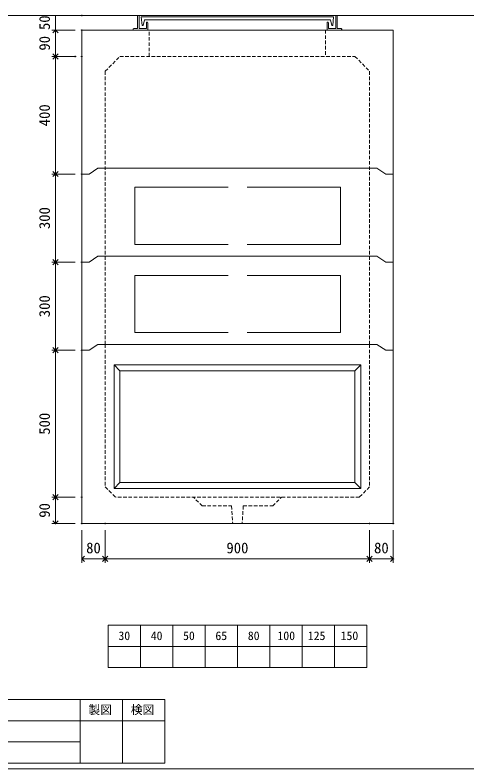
# Model space of a CAD drawing. Units: millimetres, scale not verified. Extents: x -4890 to 18490, y -2331 to 2331.
# Drawn here: x 308 to 1847, y -1944 to 622 of the extents above; entities that cross this region are included whole.
import ezdxf
from ezdxf.enums import TextEntityAlignment as Align

# ---------------------------------------------------------------- set-up
doc = ezdxf.new("R2010")
doc.units = ezdxf.units.MM
doc.header["$LTSCALE"] = 10
doc.header["$PDMODE"] = 32
doc.header["$PDSIZE"] = 2
doc.linetypes.add('DASHED1', pattern=[1.8, 1.2, -0.6])
doc.linetypes.add('USER2', pattern=[50.8, 31.75, -6.35, 6.35, -6.35])
doc.layers.add('0-1_Defpoints', color=7, linetype='Continuous')
for name, color, linetype, lineweight in [('0-2_waku', 7, 'Continuous', 18), ('0-3_gaikei', 7, 'Continuous', 18), ('0-4_kakure', 7, 'DASHED1', 5), ('0-5_sunpou', 7, 'Continuous', 5), ('0-9_uchigawa', 6, 'Continuous', 18), ('0-B_futa', 3, 'Continuous', 18), ('0-C_GL', 4, 'Continuous', 18), ('0-E_文字１', 7, 'Continuous', 18), ('1-3_uchigawa2', 6, 'USER2', 18)]:
    doc.layers.add(name, color=color, linetype=linetype, lineweight=lineweight)
doc.styles.add('ＭＳ ゴシック', font='')
doc.styles.get('ＭＳ ゴシック').set_extended_font_data('MS Gothic')

# ---------------------------------------------------------------- blocks, each defined once
blk = doc.blocks.new('_Open90')
at = {"layer": '0-5_sunpou'}
blk.add_line((0, 0), (-1, 0), dxfattribs=at)
blk.add_lwpolyline([(-0.5, 0.5), (0, 0), (-0.5, -0.5)], dxfattribs=at)
blk = doc.blocks.new('D57')
at = {"layer": '0-1_Defpoints'}
for p in [(1982.32, 1654.36), (1893, 1154.36), (1982.32, 1154.36)]:
    blk.add_point(p, dxfattribs=at)
at = {"layer": '0-5_sunpou'}
for p, q in [((1960.32, 1654.36), (1880, 1654.36)), ((1893, 1636.36), (1893, 1172.36)), ((1960.32, 1154.36), (1880, 1154.36))]:
    blk.add_line(p, q, dxfattribs=at)
at = {"layer": '0-5_sunpou', "xscale": 18, "yscale": 18}
for p, rotation in [((1893, 1654.36), 90), ((1893, 1154.36), 270)]:
    blk.add_blockref('_Open90', p, dxfattribs=dict(at, rotation=rotation))
at = {"layer": '0-5_sunpou', "style": 'ＭＳ ゴシック'}
blk.add_text('500', height=36.66, rotation=90, dxfattribs=at).set_placement((1885, 1366.86), align=Align.BOTTOM_LEFT)
blk = doc.blocks.new('D58')
at = {"layer": '0-1_Defpoints'}
for p in [(1982.32, 1154.36), (1893, 1064.36), (1982.32, 1064.36)]:
    blk.add_point(p, dxfattribs=at)
at = {"layer": '0-5_sunpou'}
for p, q in [((1960.32, 1154.36), (1880, 1154.36)), ((1893, 1136.36), (1893, 1082.36)), ((1960.32, 1064.36), (1880, 1064.36))]:
    blk.add_line(p, q, dxfattribs=at)
at = {"layer": '0-5_sunpou', "xscale": 18, "yscale": 18}
for p, rotation in [((1893, 1154.36), 90), ((1893, 1064.36), 270)]:
    blk.add_blockref('_Open90', p, dxfattribs=dict(at, rotation=rotation))
at = {"layer": '0-5_sunpou', "style": 'ＭＳ ゴシック'}
blk.add_text('90', height=36.66, rotation=90, dxfattribs=at).set_placement((1885, 1084.36), align=Align.BOTTOM_LEFT)
blk = doc.blocks.new('D59')
at = {"layer": '0-1_Defpoints'}
for p in [(1982.32, 1064.36), (2062.32, 1064.36), (2062.32, 944.33)]:
    blk.add_point(p, dxfattribs=at)
at = {"layer": '0-5_sunpou'}
for p, q in [((1982.32, 1042.36), (1982.32, 931.33)), ((2062.32, 1042.36), (2062.32, 931.33)), ((2000.32, 944.33), (2044.32, 944.33))]:
    blk.add_line(p, q, dxfattribs=at)
at = {"layer": '0-5_sunpou', "xscale": 18, "yscale": 18, "rotation": 180}
blk.add_blockref('_Open90', (1982.32, 944.33), dxfattribs=at)
at = {"layer": '0-5_sunpou', "xscale": 18, "yscale": 18}
blk.add_blockref('_Open90', (2062.32, 944.33), dxfattribs=at)
at = {"layer": '0-5_sunpou', "style": 'ＭＳ ゴシック'}
blk.add_text('80', height=36.66, dxfattribs=at).set_placement((1997.32, 952.33), align=Align.BOTTOM_LEFT)
blk = doc.blocks.new('D60')
at = {"layer": '0-1_Defpoints'}
for p in [(2062.32, 1064.36), (2962.32, 1064.36), (2962.32, 944.33)]:
    blk.add_point(p, dxfattribs=at)
at = {"layer": '0-5_sunpou'}
for p, q in [((2062.32, 1042.36), (2062.32, 931.33)), ((2962.32, 1042.36), (2962.32, 931.33)), ((2080.32, 944.33), (2944.32, 944.33))]:
    blk.add_line(p, q, dxfattribs=at)
at = {"layer": '0-5_sunpou', "xscale": 18, "yscale": 18, "rotation": 180}
blk.add_blockref('_Open90', (2062.32, 944.33), dxfattribs=at)
at = {"layer": '0-5_sunpou', "xscale": 18, "yscale": 18}
blk.add_blockref('_Open90', (2962.32, 944.33), dxfattribs=at)
at = {"layer": '0-5_sunpou', "style": 'ＭＳ ゴシック'}
blk.add_text('900', height=36.66, dxfattribs=at).set_placement((2474.82, 952.33), align=Align.BOTTOM_LEFT)
blk = doc.blocks.new('D61')
at = {"layer": '0-1_Defpoints'}
for p in [(2962.32, 1064.36), (3042.32, 1064.36), (3042.32, 944.33)]:
    blk.add_point(p, dxfattribs=at)
at = {"layer": '0-5_sunpou'}
for p, q in [((2962.32, 1042.36), (2962.32, 931.33)), ((3042.32, 1042.36), (3042.32, 931.33)), ((2980.32, 944.33), (3024.32, 944.33))]:
    blk.add_line(p, q, dxfattribs=at)
at = {"layer": '0-5_sunpou', "xscale": 18, "yscale": 18, "rotation": 180}
blk.add_blockref('_Open90', (2962.32, 944.33), dxfattribs=at)
at = {"layer": '0-5_sunpou', "xscale": 18, "yscale": 18}
blk.add_blockref('_Open90', (3042.32, 944.33), dxfattribs=at)
at = {"layer": '0-5_sunpou', "style": 'ＭＳ ゴシック'}
blk.add_text('80', height=36.66, dxfattribs=at).set_placement((2977.32, 952.33), align=Align.BOTTOM_LEFT)
blk = doc.blocks.new('D62')
at = {"layer": '0-1_Defpoints'}
for p in [(1982.32, 2744.36), (1893, 2654.36), (1982.32, 2654.36)]:
    blk.add_point(p, dxfattribs=at)
at = {"layer": '0-5_sunpou'}
for p, q in [((1960.32, 2744.36), (1880, 2744.36)), ((1893, 2726.36), (1893, 2672.36)), ((1960.32, 2654.36), (1880, 2654.36))]:
    blk.add_line(p, q, dxfattribs=at)
at = {"layer": '0-5_sunpou', "xscale": 18, "yscale": 18}
for p, rotation in [((1893, 2744.36), 90), ((1893, 2654.36), 270)]:
    blk.add_blockref('_Open90', p, dxfattribs=dict(at, rotation=rotation))
at = {"layer": '0-5_sunpou', "style": 'ＭＳ ゴシック'}
blk.add_text('90', height=36.66, rotation=90, dxfattribs=at).set_placement((1885, 2674.36), align=Align.BOTTOM_LEFT)
blk = doc.blocks.new('D63')
at = {"layer": '0-1_Defpoints'}
for p in [(1960.32, 2654.36), (1893, 2254.36), (1982.32, 2254.36)]:
    blk.add_point(p, dxfattribs=at)
at = {"layer": '0-5_sunpou'}
for p, q in [((1938.32, 2654.36), (1880, 2654.36)), ((1893, 2636.36), (1893, 2272.36)), ((1960.32, 2254.36), (1880, 2254.36))]:
    blk.add_line(p, q, dxfattribs=at)
at = {"layer": '0-5_sunpou', "xscale": 18, "yscale": 18}
for p, rotation in [((1893, 2654.36), 90), ((1893, 2254.36), 270)]:
    blk.add_blockref('_Open90', p, dxfattribs=dict(at, rotation=rotation))
at = {"layer": '0-5_sunpou', "style": 'ＭＳ ゴシック'}
blk.add_text('400', height=36.66, rotation=90, dxfattribs=at).set_placement((1885, 2416.86), align=Align.BOTTOM_LEFT)
blk = doc.blocks.new('D64')
at = {"layer": '0-1_Defpoints'}
for p in [(1982.32, 2254.36), (1893, 1954.36), (1982.32, 1954.36)]:
    blk.add_point(p, dxfattribs=at)
at = {"layer": '0-5_sunpou'}
for p, q in [((1960.32, 2254.36), (1880, 2254.36)), ((1893, 2236.36), (1893, 1972.36)), ((1960.32, 1954.36), (1880, 1954.36))]:
    blk.add_line(p, q, dxfattribs=at)
at = {"layer": '0-5_sunpou', "xscale": 18, "yscale": 18}
for p, rotation in [((1893, 2254.36), 90), ((1893, 1954.36), 270)]:
    blk.add_blockref('_Open90', p, dxfattribs=dict(at, rotation=rotation))
at = {"layer": '0-5_sunpou', "style": 'ＭＳ ゴシック'}
blk.add_text('300', height=36.66, rotation=90, dxfattribs=at).set_placement((1885, 2066.86), align=Align.BOTTOM_LEFT)
blk = doc.blocks.new('D65')
at = {"layer": '0-1_Defpoints'}
for p in [(1982.32, 1954.36), (1893, 1654.36), (1982.32, 1654.36)]:
    blk.add_point(p, dxfattribs=at)
at = {"layer": '0-5_sunpou'}
for p, q in [((1960.32, 1954.36), (1880, 1954.36)), ((1893, 1936.36), (1893, 1672.36)), ((1960.32, 1654.36), (1880, 1654.36))]:
    blk.add_line(p, q, dxfattribs=at)
at = {"layer": '0-5_sunpou', "xscale": 18, "yscale": 18}
for p, rotation in [((1893, 1954.36), 90), ((1893, 1654.36), 270)]:
    blk.add_blockref('_Open90', p, dxfattribs=dict(at, rotation=rotation))
at = {"layer": '0-5_sunpou', "style": 'ＭＳ ゴシック'}
blk.add_text('300', height=36.66, rotation=90, dxfattribs=at).set_placement((1885, 1766.86), align=Align.BOTTOM_LEFT)
blk = doc.blocks.new('D46')
at = {"layer": '0-1_Defpoints'}
for p in [(1982.32, 2794.36), (1893, 2744.36), (1982.32, 2744.36)]:
    blk.add_point(p, dxfattribs=at)
at = {"layer": '0-5_sunpou'}
for p, q in [((1960.32, 2794.36), (1880, 2794.36)), ((1893, 2794.36), (1893, 2744.36)), ((1960.32, 2744.36), (1880, 2744.36))]:
    blk.add_line(p, q, dxfattribs=at)
at = {"layer": '0-5_sunpou', "style": 'ＭＳ ゴシック'}
blk.add_text('50', height=36.66, rotation=90, dxfattribs=at).set_placement((1885, 2744.36), align=Align.BOTTOM_LEFT)

msp = doc.modelspace()

# ---------------------------------------------------------------- linework, layer by layer
at = {"layer": '0-2_waku'}
for p, q in [((625.32, -1455.43), (625.32, -1599.43)), ((625.32, -1455.43), (625.32, -1599.43)), ((625.32, -1455.43), (625.32, -1599.43)), ((625.32, -1455.43), (625.32, -1599.43)), ((625.32, -1455.43), (1505.32, -1455.43)), ((735.32, -1455.43), (735.32, -1599.43)), ((845.32, -1455.43), (845.32, -1599.43)), ((845.32, -1455.43), (845.32, -1599.43)), ((955.32, -1455.43), (955.32, -1599.43)), ((1065.32, -1455.43), (1065.32, -1599.43)), ((1175.32, -1455.43), (1175.32, -1599.43)), ((1285.32, -1455.43), (1285.32, -1599.43)), ((1395.32, -1455.43), (1395.32, -1599.43)), ((1505.32, -1455.43), (1505.32, -1599.43)), ((625.32, -1527.43), (1505.32, -1527.43)), ((625.32, -1599.43), (1505.32, -1599.43)), ((-1209.68, -1708.43), (818.32, -1708.43)), ((530.32, -1708.43), (530.32, -1924.43)), ((530.32, -1708.43), (530.32, -1924.43)), ((674.32, -1708.43), (674.32, -1924.43)), ((818.32, -1708.43), (818.32, -1924.43)), ((-1209.68, -1780.43), (818.32, -1780.43)), ((-1209.68, -1852.43), (530.32, -1852.43)), ((-1209.68, -1924.43), (818.32, -1924.43)), ((-1229.68, -1944.43), (4890.32, -1944.43)), ((-1229.68, -1944.43), (4890.32, -1944.43))]:
    msp.add_line(p, q, dxfattribs=at)
at = {"layer": '0-3_gaikei'}
for p, q in [((535.32, 570.57), (1595.32, 570.57)), ((535.32, 570.57), (535.32, -1109.43)), ((630.32, 570.57), (740.32, 570.57)), ((630.32, 570.57), (740.32, 570.57)), ((665.32, 570.57), (1465.32, 570.57)), ((1500.32, 570.57), (1390.32, 570.57)), ((1595.32, 570.57), (1595.32, -1109.43)), ((560.32, 80.57), (535.32, 80.57)), ((560.32, 80.57), (590.32, 100.57)), ((590.32, 100.57), (1540.32, 100.57)), ((1540.32, 100.57), (1570.32, 80.57)), ((1570.32, 80.57), (1595.32, 80.57)), ((560.32, -219.43), (590.32, -199.43)), ((590.32, -199.43), (1540.32, -199.43)), ((1540.32, -199.43), (1570.32, -219.43)), ((560.32, -219.43), (535.32, -219.43)), ((1570.32, -219.43), (1595.32, -219.43)), ((560.32, -519.43), (590.32, -499.43)), ((590.32, -499.43), (1540.32, -499.43)), ((1540.32, -499.43), (1570.32, -519.43)), ((560.32, -519.43), (535.32, -519.43)), ((1570.32, -519.43), (1595.32, -519.43)), ((1595.32, -1109.43), (535.32, -1109.43))]:
    msp.add_line(p, q, dxfattribs=at)
at = {"layer": '0-4_kakure'}
for p, q in [((765.32, 480.57), (765.32, 570.57)), ((1365.32, 570.57), (1365.32, 480.57)), ((615.32, 430.57), (665.32, 480.57)), ((665.32, 480.57), (1465.32, 480.57)), ((1465.32, 480.57), (1515.32, 430.57)), ((615.32, 430.57), (615.32, -499.43)), ((1515.32, 430.57), (1515.32, -499.43)), ((615.32, -499.43), (615.32, -984.43)), ((1515.32, -499.43), (1515.32, -984.43)), ((615.32, -984.43), (650.32, -1019.43)), ((1515.32, -984.43), (1480.32, -1019.43)), ((1480.32, -1019.43), (650.32, -1019.43)), ((945.32, -1049.43), (915.32, -1019.43)), ((1185.32, -1049.43), (1215.32, -1019.43)), ((945.32, -1049.43), (1045.32, -1049.43)), ((1045.32, -1049.43), (1049.32, -1109.43)), ((1085.32, -1049.43), (1081.32, -1109.43)), ((1085.32, -1049.43), (1185.32, -1049.43))]:
    msp.add_line(p, q, dxfattribs=at)
at = {"layer": '0-9_uchigawa'}
for p, q in [((645.32, -569.43), (645.32, -989.43)), ((645.32, -569.43), (1065.32, -569.43)), ((645.32, -569.43), (665.32, -589.43)), ((665.32, -589.43), (665.32, -969.43)), ((665.32, -589.43), (1065.32, -589.43)), ((665.32, -589.43), (1065.32, -589.43)), ((1065.32, -569.43), (1485.32, -569.43)), ((1065.32, -569.43), (1485.32, -569.43)), ((1065.32, -589.43), (1465.32, -589.43)), ((1485.32, -569.43), (1465.32, -589.43)), ((1465.32, -589.43), (1465.32, -969.43)), ((1485.32, -569.43), (1485.32, -989.43)), ((665.32, -969.43), (645.32, -989.43)), ((665.32, -969.43), (1065.32, -969.43)), ((1065.32, -969.43), (1465.32, -969.43)), ((1465.32, -969.43), (1485.32, -989.43)), ((645.32, -989.43), (1065.32, -989.43)), ((1065.32, -989.43), (1485.32, -989.43))]:
    msp.add_line(p, q, dxfattribs=at)
at = {"layer": '0-B_futa'}
for p, q in [((725.31, 618.57), (725.31, 575.57)), ((727.31, 620.57), (730.31, 620.57)), ((730.31, 620.57), (730.31, 575.57)), ((738.13, 616.07), (1392.46, 616.07)), ((738.13, 616.07), (740.62, 586.07)), ((1392.46, 616.07), (1390.21, 586.07)), ((1400.32, 620.57), (1400.32, 575.57)), ((1400.32, 620.57), (1403.32, 620.57)), ((1405.32, 618.57), (1405.32, 575.57)), ((748.65, 605.07), (744.33, 586.07)), ((748.65, 605.07), (1381.98, 605.07)), ((755.31, 595.57), (755.31, 575.57)), ((757.31, 597.57), (758.31, 597.57)), ((760.31, 595.57), (760.31, 570.57)), ((1370.32, 595.57), (1370.32, 570.57)), ((1373.32, 597.57), (1372.32, 597.57)), ((1375.32, 595.57), (1375.32, 575.57)), ((1381.98, 605.07), (1386.3, 586.07)), ((710.31, 573.57), (710.31, 572.57)), ((712.31, 575.57), (725.31, 575.57)), ((760.31, 570.57), (712.31, 570.57)), ((730.31, 575.57), (755.31, 575.57)), ((740.62, 586.07), (744.33, 586.07)), ((1370.32, 570.57), (1418.32, 570.57)), ((1400.32, 575.57), (1375.32, 575.57)), ((1390.21, 586.07), (1386.3, 586.07)), ((1418.32, 575.57), (1405.32, 575.57)), ((1420.32, 573.57), (1420.32, 572.57))]:
    msp.add_line(p, q, dxfattribs=at)
for centre, start, end in [((727.31, 618.57), 90, 180), ((1403.32, 618.57), 0, 90), ((757.31, 595.57), 90, 180), ((758.31, 595.57), 0, 90), ((1372.32, 595.57), 90, 180), ((1373.32, 595.57), 0, 90), ((712.31, 573.57), 90, 180), ((712.31, 572.57), 180, 270), ((1418.32, 573.57), 0, 90), ((1418.32, 572.57), 270, 0)]:
    msp.add_arc(centre, 2, start, end, dxfattribs=at)
at = {"layer": '0-C_GL'}
for p, q in [((-1229.68, 620.57), (4890.32, 620.57)), ((-1229.63, 620.57), (4890.37, 620.57))]:
    msp.add_line(p, q, dxfattribs=at)
at = {"layer": '1-3_uchigawa2'}
for p, q in [((716.05, 35.57), (1066.05, 35.57)), ((716.05, 35.57), (716.05, -159.43)), ((1416.05, 35.57), (1066.05, 35.57)), ((1416.05, 35.57), (1416.05, -159.43)), ((716.05, -159.43), (1065.32, -159.43)), ((1416.05, -159.43), (1066.78, -159.43)), ((716.05, -264.43), (1066.05, -264.43)), ((716.05, -264.43), (716.05, -459.43)), ((1416.05, -264.43), (1066.05, -264.43)), ((1416.05, -264.43), (1416.05, -459.43)), ((716.05, -459.43), (1065.32, -459.43)), ((1416.05, -459.43), (1066.78, -459.43))]:
    msp.add_line(p, q, dxfattribs=at)

# ---------------------------------------------------------------- block references
at = {"layer": '0-5_sunpou'}
for name in ['D46', 'D62', 'D63', 'D64', 'D65', 'D57', 'D58', 'D59', 'D60', 'D61']:
    msp.add_blockref(name, (-1447, -2173.79), dxfattribs=at)

# ---------------------------------------------------------------- texts
at = {"layer": '0-E_文字１', "style": 'ＭＳ ゴシック'}
for s, p in [('30', (660.33, -1514.61)), ('40', (770.33, -1514.61)), ('50', (880.33, -1514.61)), ('65', (990.33, -1514.61)), ('80', (1100.74, -1514.61)), ('100', (1201.61, -1514.61)), ('125', (1305, -1514.61)), ('150', (1416.76, -1514.61)), ('製図', (558.38, -1766.68)), ('検図', (702.38, -1766.68))]:
    msp.add_text(s, height=29.33, dxfattribs=at).set_placement(p, align=Align.BOTTOM_LEFT)

doc.saveas('drawing.dxf')
